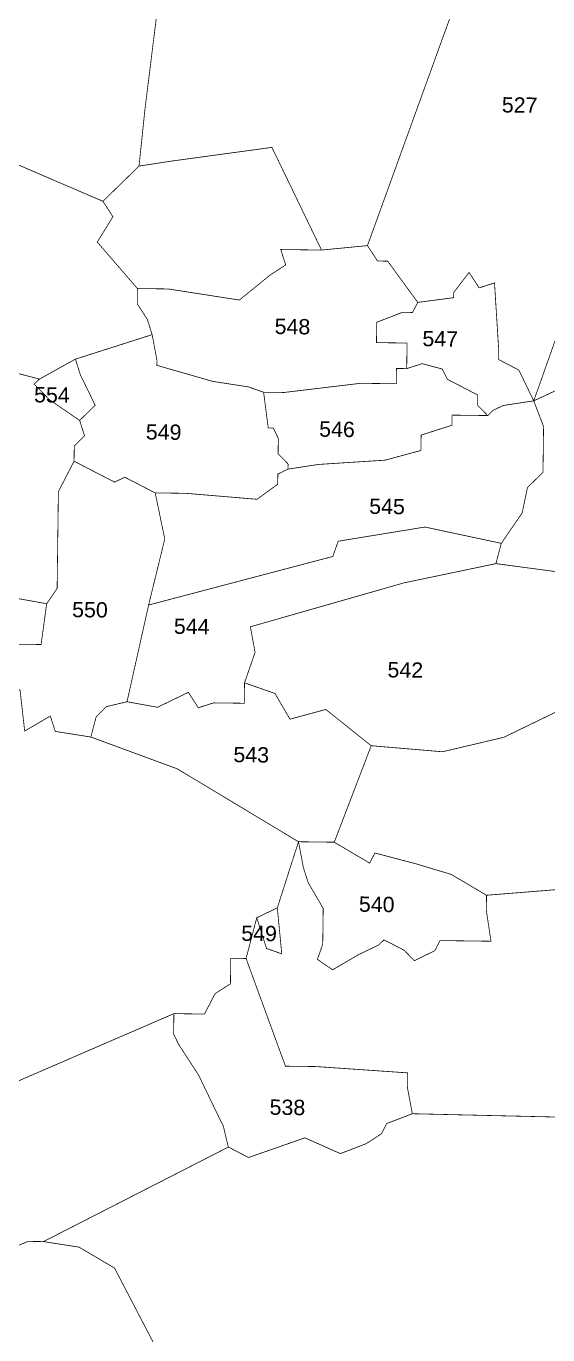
# Model space of a CAD drawing. Header units: metres. Extents: x 259177 to 277314, y 2171367 to 2185445.
# Drawn here: x 264929 to 265334, y 2172966 to 2173983 of the extents above; entities that cross this region are included whole.
import ezdxf

# ---------------------------------------------------------------- set-up
doc = ezdxf.new("R2010")
doc.units = ezdxf.units.M
doc.header["$MEASUREMENT"] = 0
doc.layers.add('SURVEY NO.', color=7, linetype='Continuous')
doc.layers.add('SURVEY PLOT BOUNDARY', color=35, linetype='Continuous')
doc.styles.add('PDF Arial', font='arial.ttf')

# ---------------------------------------------------------------- blocks, each defined once
blk = doc.blocks.new('FEWEWFEWQT')
at = {"layer": 'SURVEY PLOT BOUNDARY', "lineweight": 18, "const_width": 0.001}
for points in [[(282133.8239, 2174204.0093), (282133.7306, 2174204.1826), (282133.684, 2174204.2093), (282133.6373, 2174204.216), (282133.8773, 2174204.3426), (282133.9039, 2174204.3293), (282133.9773, 2174204.356), (282134.0239, 2174204.336), (282134.0573, 2174204.3493), (282134.0773, 2174204.3626), (282134.0839, 2174204.376), (282134.1173, 2174204.3893), (282134.7972, 2174204.3826)], [(282133.7706, 2174205.8761), (282133.7506, 2174205.6961), (282133.7439, 2174205.6227), (282133.6973, 2174205.5761), (282133.504, 2174205.6561), (282133.4773, 2174205.6294), (282133.4773, 2174205.6561), (282133.4306, 2174205.6694), (282133.4173, 2174205.7094), (282133.3973, 2174205.7094), (282133.3906, 2174205.7228), (282133.4106, 2174205.8028)], [(282133.604, 2174204.8827), (282133.6373, 2174204.9027), (282133.644, 2174204.8827), (282133.6906, 2174204.876), (282133.8039, 2174204.836), (282133.9639, 2174204.7427), (282133.9373, 2174204.656), (282133.9106, 2174204.6427), (282133.8973, 2174204.5893), (282133.8773, 2174204.5893), (282133.8773, 2174204.556), (282133.8573, 2174204.5427), (282133.8439, 2174204.516), (282133.8039, 2174204.516), (282133.5506, 2174204.4026)], [(282134.7972, 2174204.3826), (282134.1173, 2174204.3893), (282134.1106, 2174204.4226), (282134.1106, 2174204.4426), (282133.9906, 2174204.4493), (282133.9506, 2174204.4493), (282133.8973, 2174204.5893), (282133.9106, 2174204.6427), (282133.9239, 2174204.6027), (282133.9439, 2174204.596), (282133.9373, 2174204.656), (282133.9639, 2174204.7427), (282133.9706, 2174204.7093), (282133.9773, 2174204.6893), (282133.9973, 2174204.656), (282133.9973, 2174204.6093), (282133.9906, 2174204.5893), (282134.0106, 2174204.576), (282134.0439, 2174204.596), (282134.0706, 2174204.6093), (282134.0773, 2174204.616), (282134.1039, 2174204.6027), (282134.1173, 2174204.5893), (282134.1439, 2174204.6027), (282134.1506, 2174204.616), (282134.2172, 2174204.616), (282134.2106, 2174204.656), (282134.2106, 2174204.676), (282134.7105, 2174204.7227)]]:
    blk.add_lwpolyline(points, dxfattribs=at)
for points in [[(282133.8839, 2174206.0961), (282133.9306, 2174206.0828), (282133.9773, 2174206.0895), (282134.0106, 2174206.0961), (282134.1106, 2174206.0761), (282134.1706, 2174206.0628), (282134.2239, 2174206.0561), (282134.2039, 2174205.9828), (282134.0439, 2174205.5227), (282133.9839, 2174205.5161), (282133.9173, 2174205.6494), (282133.7839, 2174205.6294), (282133.7439, 2174205.6227), (282133.7506, 2174205.6961), (282133.7706, 2174205.8761), (282133.8506, 2174206.0895), (282133.8439, 2174206.0961)], [(282135.4705, 2174205.9894), (282135.3305, 2174205.8828), (282135.2505, 2174205.8161), (282135.1905, 2174205.7694), (282134.2639, 2174205.3227), (282134.3706, 2174205.6361), (282134.4839, 2174206.0294), (282134.4972, 2174206.0628), (282135.1105, 2174206.0228), (282135.4505, 2174205.9894)], [(282134.2039, 2174205.9828), (282134.4839, 2174206.0294), (282134.3706, 2174205.6361), (282134.2639, 2174205.3227), (282134.2439, 2174205.3627), (282134.2172, 2174205.3761), (282134.2172, 2174205.3894), (282134.2106, 2174205.4761), (282134.1906, 2174205.4694), (282134.1772, 2174205.4894), (282134.1573, 2174205.4627), (282134.1573, 2174205.4561), (282134.1106, 2174205.4494), (282134.0706, 2174205.5027), (282134.0573, 2174205.5027), (282134.0439, 2174205.5227)], [(282135.1838, 2174205.7094), (282135.1772, 2174205.3094), (282134.9439, 2174205.136), (282134.8972, 2174205.1427), (282134.8905, 2174205.136), (282134.8105, 2174205.136), (282134.7972, 2174205.1094), (282134.7572, 2174205.0894), (282134.5772, 2174205.0427), (282134.5239, 2174205.0894), (282134.4572, 2174205.096), (282134.4306, 2174205.1027), (282134.3839, 2174205.0894), (282134.2172, 2174205.1094), (282134.2239, 2174205.136), (282134.2506, 2174205.176), (282134.2572, 2174205.2094), (282134.2772, 2174205.2294), (282134.2772, 2174205.2894), (282134.2639, 2174205.3227), (282135.1905, 2174205.7694), (282135.1838, 2174205.7694)], [(282133.4306, 2174205.4161), (282133.4373, 2174205.4294), (282133.464, 2174205.4494), (282133.4773, 2174205.4761), (282133.464, 2174205.4894), (282133.4573, 2174205.5161), (282133.4573, 2174205.5361), (282133.484, 2174205.5627), (282133.4773, 2174205.6161), (282133.4773, 2174205.6294), (282133.504, 2174205.6561), (282133.6973, 2174205.5761), (282133.7106, 2174205.5561), (282133.6906, 2174205.5227), (282133.7439, 2174205.4627), (282133.7439, 2174205.4427), (282133.7573, 2174205.4227), (282133.7639, 2174205.4027), (282133.664, 2174205.3694), (282133.6173, 2174205.3427), (282133.564, 2174205.3561), (282133.504, 2174205.3627)], [(282133.9839, 2174205.5161), (282133.9306, 2174205.5161), (282133.9373, 2174205.4961), (282133.9173, 2174205.4827), (282133.8773, 2174205.4494), (282133.7839, 2174205.4627), (282133.7439, 2174205.4627), (282133.6906, 2174205.5227), (282133.7106, 2174205.5561), (282133.6973, 2174205.5761), (282133.7439, 2174205.6227), (282133.7839, 2174205.6294), (282133.9173, 2174205.6494)], [(282134.0973, 2174205.3627), (282134.0839, 2174205.3627), (282134.0839, 2174205.3427), (282134.0373, 2174205.3427), (282133.9373, 2174205.3294), (282133.9106, 2174205.3294), (282133.8906, 2174205.3361), (282133.8439, 2174205.3427), (282133.7706, 2174205.3627), (282133.7706, 2174205.3694), (282133.7639, 2174205.4027), (282133.7573, 2174205.4227), (282133.7439, 2174205.4427), (282133.7439, 2174205.4627), (282133.7839, 2174205.4627), (282133.8773, 2174205.4494), (282133.9173, 2174205.4827), (282133.9373, 2174205.4961), (282133.9306, 2174205.5161), (282133.9839, 2174205.5161), (282134.0439, 2174205.5227), (282134.0573, 2174205.5027), (282134.0706, 2174205.5027), (282134.1106, 2174205.4494), (282134.1039, 2174205.4361), (282134.0906, 2174205.4361), (282134.0573, 2174205.4227), (282134.0573, 2174205.3961), (282134.0973, 2174205.3961)], [(282134.2639, 2174205.3227), (282134.2239, 2174205.3161), (282134.2106, 2174205.3094), (282134.2039, 2174205.3027), (282134.1906, 2174205.3161), (282134.1906, 2174205.3294), (282134.1772, 2174205.3361), (282134.1506, 2174205.3494), (282134.1439, 2174205.3627), (282134.1173, 2174205.3694), (282134.0973, 2174205.3627), (282134.0973, 2174205.3961), (282134.0573, 2174205.3961), (282134.0573, 2174205.4227), (282134.0906, 2174205.4361), (282134.1039, 2174205.4361), (282134.1106, 2174205.4494), (282134.1573, 2174205.4561), (282134.1573, 2174205.4627), (282134.1772, 2174205.4894), (282134.1906, 2174205.4694), (282134.2106, 2174205.4761), (282134.2172, 2174205.3894), (282134.2172, 2174205.3761), (282134.2439, 2174205.3627)], [(282133.9439, 2174205.2294), (282133.9306, 2174205.2227), (282133.9306, 2174205.2094), (282133.9039, 2174205.1894), (282133.8106, 2174205.196), (282133.7706, 2174205.196), (282133.7306, 2174205.216), (282133.7173, 2174205.2094), (282133.664, 2174205.236), (282133.664, 2174205.256), (282133.6773, 2174205.2694), (282133.6706, 2174205.2894), (282133.6906, 2174205.3094), (282133.684, 2174205.3227), (282133.6706, 2174205.3494), (282133.664, 2174205.3694), (282133.7639, 2174205.4027), (282133.7706, 2174205.3694), (282133.7706, 2174205.3627), (282133.8439, 2174205.3427), (282133.8906, 2174205.3361), (282133.9106, 2174205.3294), (282133.9173, 2174205.2827), (282133.9239, 2174205.2827), (282133.9306, 2174205.2694), (282133.9306, 2174205.2494), (282133.9439, 2174205.236)], [(282133.6706, 2174205.2894), (282133.6306, 2174205.3161), (282133.6106, 2174205.3361), (282133.6173, 2174205.3427), (282133.664, 2174205.3694), (282133.6706, 2174205.3494), (282133.684, 2174205.3227), (282133.6906, 2174205.3094)], [(282134.2039, 2174205.3027), (282134.1573, 2174205.3027), (282134.1573, 2174205.2894), (282134.1173, 2174205.2761), (282134.1173, 2174205.256), (282134.0706, 2174205.2427), (282133.9839, 2174205.236), (282133.9439, 2174205.2294), (282133.9439, 2174205.236), (282133.9306, 2174205.2494), (282133.9306, 2174205.2694), (282133.9239, 2174205.2827), (282133.9173, 2174205.2827), (282133.9106, 2174205.3294), (282133.9373, 2174205.3294), (282134.0373, 2174205.3427), (282134.0839, 2174205.3427), (282134.0839, 2174205.3627), (282134.0973, 2174205.3627), (282134.1173, 2174205.3694), (282134.1439, 2174205.3627), (282134.1506, 2174205.3494), (282134.1772, 2174205.3361), (282134.1906, 2174205.3294), (282134.1906, 2174205.3161)], [(282133.6173, 2174205.3427), (282133.6106, 2174205.3361), (282133.6306, 2174205.3161), (282133.6706, 2174205.2894), (282133.6773, 2174205.2694), (282133.664, 2174205.256), (282133.664, 2174205.236), (282133.644, 2174205.196), (282133.644, 2174205.0694), (282133.6306, 2174205.0494), (282133.5906, 2174205.056), (282133.5906, 2174205.0894), (282133.504, 2174205.096), (282133.4906, 2174205.116), (282133.4773, 2174205.136), (282133.4573, 2174205.2027), (282133.464, 2174205.216), (282133.5306, 2174205.236), (282133.5506, 2174205.2227), (282133.5706, 2174205.2294), (282133.584, 2174205.2494), (282133.5506, 2174205.3027), (282133.564, 2174205.3361), (282133.564, 2174205.3561)], [(282134.2239, 2174205.136), (282134.1239, 2174205.156), (282134.0106, 2174205.136), (282134.0039, 2174205.116), (282133.7639, 2174205.0494), (282133.7839, 2174205.136), (282133.7706, 2174205.196), (282133.8106, 2174205.196), (282133.9039, 2174205.1894), (282133.9306, 2174205.2094), (282133.9306, 2174205.2227), (282133.9439, 2174205.2294), (282133.9839, 2174205.236), (282134.0706, 2174205.2427), (282134.1173, 2174205.256), (282134.1173, 2174205.2761), (282134.1573, 2174205.2894), (282134.1573, 2174205.3027), (282134.2039, 2174205.3027), (282134.2106, 2174205.3094), (282134.2239, 2174205.3161), (282134.2639, 2174205.3227), (282134.2772, 2174205.2894), (282134.2772, 2174205.2294), (282134.2572, 2174205.2094), (282134.2506, 2174205.176)], [(282133.6906, 2174204.876), (282133.644, 2174204.8827), (282133.6373, 2174204.9027), (282133.604, 2174204.8827), (282133.5973, 2174204.936), (282133.5506, 2174204.956), (282133.5506, 2174204.976), (282133.5573, 2174204.9894), (282133.5773, 2174204.9827), (282133.5906, 2174204.996), (282133.624, 2174204.996), (282133.6306, 2174205.0494), (282133.644, 2174205.0694), (282133.644, 2174205.196), (282133.664, 2174205.236), (282133.7173, 2174205.2094), (282133.7306, 2174205.216), (282133.7706, 2174205.196), (282133.7839, 2174205.136), (282133.7639, 2174205.0494), (282133.7373, 2174204.9227), (282133.7106, 2174204.916), (282133.6973, 2174204.9027)], [(282133.8906, 2174204.9494), (282133.8906, 2174204.9227), (282133.8506, 2174204.9227), (282133.8306, 2174204.916), (282133.8173, 2174204.936), (282133.7773, 2174204.916), (282133.7373, 2174204.9227), (282133.7639, 2174205.0494), (282134.0039, 2174205.116), (282134.0106, 2174205.136), (282134.1239, 2174205.156), (282134.2239, 2174205.136), (282134.2172, 2174205.1094), (282134.0973, 2174205.0827), (282133.8973, 2174205.0227), (282133.9039, 2174204.9894)], [(282133.6306, 2174205.0494), (282133.624, 2174204.996), (282133.5906, 2174204.996), (282133.5773, 2174204.9827), (282133.5573, 2174204.9894), (282133.5506, 2174204.976), (282133.524, 2174204.9894), (282133.4973, 2174204.9894), (282133.5106, 2174205.0094), (282133.5173, 2174205.036), (282133.4906, 2174205.0627), (282133.4706, 2174205.0694), (282133.484, 2174205.1094), (282133.4906, 2174205.116), (282133.504, 2174205.096), (282133.5906, 2174205.0894), (282133.5906, 2174205.056)], [(282134.3839, 2174205.0894), (282134.3839, 2174205.056), (282134.3239, 2174204.9294), (282134.2306, 2174204.8827), (282134.1506, 2174204.8627), (282134.0573, 2174204.8694), (282133.9973, 2174204.916), (282133.9506, 2174204.9027), (282133.9306, 2174204.936), (282133.8906, 2174204.9494), (282133.9039, 2174204.9894), (282133.8973, 2174205.0227), (282134.0973, 2174205.0827), (282134.2172, 2174205.1094)], [(282134.7105, 2174204.7227), (282134.2106, 2174204.676), (282134.1639, 2174204.7027), (282134.1173, 2174204.716), (282134.0639, 2174204.7293), (282134.0573, 2174204.716), (282134.0106, 2174204.7427), (282134.0573, 2174204.8694), (282134.1506, 2174204.8627), (282134.2306, 2174204.8827), (282134.3239, 2174204.9294), (282134.3839, 2174205.056), (282134.3839, 2174205.0894), (282134.4306, 2174205.1027), (282134.4239, 2174205.076), (282134.4906, 2174205.0694), (282134.5306, 2174205.056), (282134.6172, 2174204.9227), (282134.6105, 2174204.9094), (282134.5906, 2174204.896), (282134.6039, 2174204.8827), (282134.6305, 2174204.896), (282134.6705, 2174204.8427)], [(282134.0573, 2174204.8694), (282134.0106, 2174204.7427), (282133.9639, 2174204.7427), (282133.8039, 2174204.836), (282133.6906, 2174204.876), (282133.6973, 2174204.9027), (282133.7106, 2174204.916), (282133.7373, 2174204.9227), (282133.7773, 2174204.916), (282133.8173, 2174204.936), (282133.8306, 2174204.916), (282133.8506, 2174204.9227), (282133.8906, 2174204.9227), (282133.8906, 2174204.9494), (282133.9306, 2174204.936), (282133.9506, 2174204.9027), (282133.9973, 2174204.916)], [(282133.9639, 2174204.7427), (282134.0106, 2174204.7427), (282134.0573, 2174204.716), (282134.0639, 2174204.7293), (282134.1173, 2174204.716), (282134.1639, 2174204.7027), (282134.2106, 2174204.676), (282134.2106, 2174204.656), (282134.2172, 2174204.616), (282134.1506, 2174204.616), (282134.1439, 2174204.6027), (282134.1173, 2174204.5893), (282134.1039, 2174204.6027), (282134.0773, 2174204.616), (282134.0706, 2174204.6093), (282134.0439, 2174204.596), (282134.0106, 2174204.576), (282133.9906, 2174204.5893), (282133.9973, 2174204.6093), (282133.9973, 2174204.656), (282133.9773, 2174204.6893), (282133.9706, 2174204.7093)], [(282133.9106, 2174204.6427), (282133.9373, 2174204.656), (282133.9439, 2174204.596), (282133.9239, 2174204.6027)], [(282133.8773, 2174204.3426), (282133.8706, 2174204.3693), (282133.8506, 2174204.4093), (282133.8373, 2174204.436), (282133.8106, 2174204.476), (282133.8039, 2174204.4893), (282133.8039, 2174204.516), (282133.8439, 2174204.516), (282133.8573, 2174204.5427), (282133.8773, 2174204.556), (282133.8773, 2174204.5893), (282133.8973, 2174204.5893), (282133.9506, 2174204.4493), (282133.9906, 2174204.4493), (282134.1106, 2174204.4426), (282134.1106, 2174204.4226), (282134.1173, 2174204.3893), (282134.0839, 2174204.376), (282134.0773, 2174204.3626), (282134.0573, 2174204.3493), (282134.0239, 2174204.336), (282133.9773, 2174204.356), (282133.9039, 2174204.3293)], [(282133.8773, 2174204.3426), (282133.6373, 2174204.216), (282133.6173, 2174204.216), (282133.4906, 2174204.1626), (282133.484, 2174204.156), (282133.424, 2174204.116), (282133.3106, 2174204.0359), (282133.3106, 2174204.0559), (282133.3106, 2174204.0693), (282133.304, 2174204.1093), (282133.3106, 2174204.3026), (282133.3173, 2174204.4026), (282133.3973, 2174204.3893), (282133.4106, 2174204.4026), (282133.444, 2174204.4226), (282133.544, 2174204.3693), (282133.5506, 2174204.4026), (282133.8039, 2174204.516), (282133.8039, 2174204.4893), (282133.8106, 2174204.476), (282133.8373, 2174204.436), (282133.8506, 2174204.4093), (282133.8706, 2174204.3693)], [(282133.484, 2174204.156), (282133.4906, 2174204.1626), (282133.6173, 2174204.216), (282133.6373, 2174204.216), (282133.684, 2174204.2093), (282133.7306, 2174204.1826), (282133.8239, 2174204.0093), (282133.7439, 2174203.9026), (282133.7306, 2174203.9359), (282133.6906, 2174203.9693), (282133.6706, 2174203.9559), (282133.584, 2174204.0026), (282133.5506, 2174204.076)]]:
    blk.add_lwpolyline(points, close=True, dxfattribs=at)
at = {"layer": 'SURVEY NO.', "char_height": 0.02, "attachment_point": 7, "style": 'PDF Arial'}
for s, insert in [('527', (282134.2172, 2174205.6987)), ('548', (282133.9239, 2174205.4054)), ('547', (282134.1173, 2174205.392)), ('554', (282133.6106, 2174205.312)), ('549', (282133.7573, 2174205.2654)), ('546', (282133.9839, 2174205.272)), ('545', (282134.0506, 2174205.172)), ('550', (282133.664, 2174205.032)), ('544', (282133.7973, 2174205.012)), ('542', (282134.0773, 2174204.9587)), ('543', (282133.8773, 2174204.8453)), ('540', (282134.0439, 2174204.652)), ('549', (282133.8906, 2174204.612)), ('538', (282133.9306, 2174204.3853))]:
    blk.add_mtext(s, dxfattribs=dict(at, insert=insert))

msp = doc.modelspace()

# ---------------------------------------------------------------- block references
at = {"xscale": 594.7216958835667, "yscale": 594.7216958835667, "zscale": 594.7216958835667, "rotation": 359.254356221976}
msp.add_blockref('FEWEWFEWQT', (-184338996.6, -1288580324.6), dxfattribs=at)

doc.saveas('drawing.dxf')
